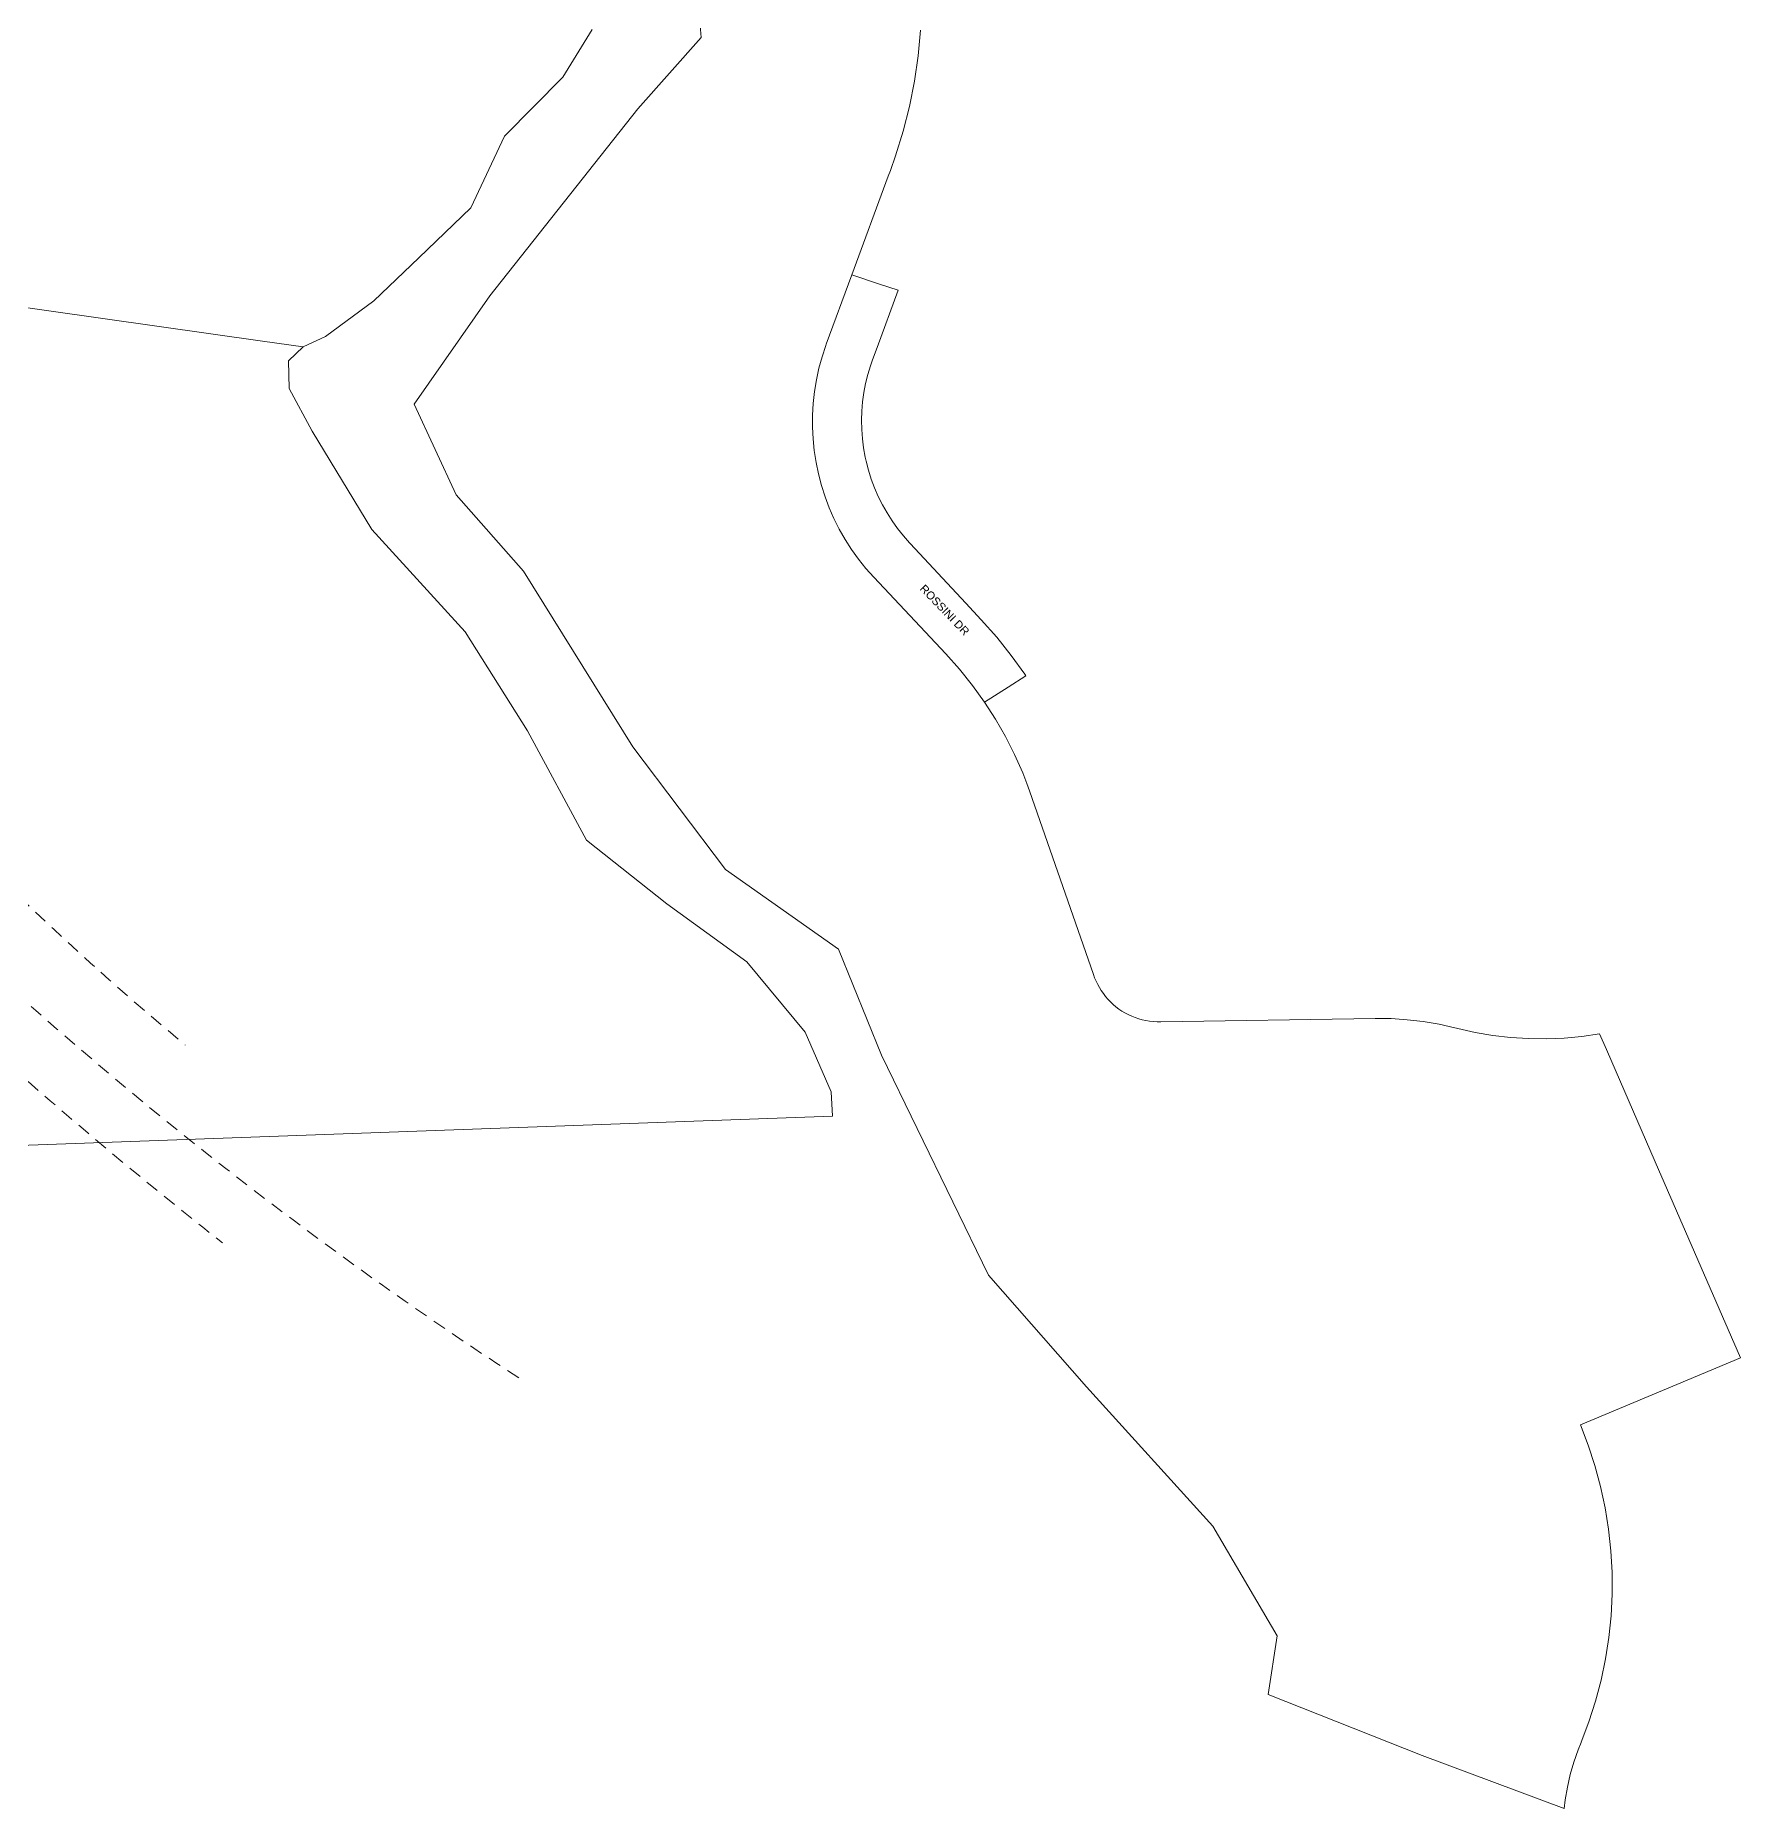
# Model space of a CAD drawing. Header units: metres. Extents: x 300929 to 302247, y 6244220 to 6246836.
# Drawn here: x 301766.3 to 302149.9, y 6244220.3 to 6244619.2 of the extents above; entities that cross this region are included whole.
import ezdxf

# ---------------------------------------------------------------- set-up
doc = ezdxf.new("R2010")
doc.units = ezdxf.units.M
doc.linetypes.add('Dash', pattern=[5, 3, -2])
for name, color, linetype, lineweight in [('Cadastre Developer_SP_EXT', 9, 'Continuous', 5), ('Cadastre Land Parcels_SP_EXT', 9, 'Continuous', 5), ('Cadastre Roads_SP_EXT', 9, 'Continuous', 5)]:
    doc.layers.add(name, color=color, linetype=linetype, lineweight=lineweight)
doc.styles.get("Standard").update_dxf_attribs({"font": 'arial.ttf'})

msp = doc.modelspace()

# ---------------------------------------------------------------- linework, layer by layer
at = {"layer": 'Cadastre Developer_SP_EXT', "linetype": 'Dash'}
for points in [[(301570.6, 6244611.28, 0.086298), (301808.31, 6244347.62)], [(301875.33, 6244316.99, -0.107028), (301597.01, 6244597.83)], [(301676.92, 6244522.94, 0.060195), (301799.93, 6244392.08)]]:
    msp.add_lwpolyline(points, format="xyb", dxfattribs=at)
at = {"layer": 'Cadastre Land Parcels_SP_EXT', "linetype": 'Continuous'}
for points in [[(301915.14, 6244629.61), (301916.07, 6244618.73), (301901.8, 6244602.73), (301868.46, 6244560.64), (301851.46, 6244536.28), (301851.46, 6244536.28), (301860.88, 6244515.87), (301876.04, 6244498.68), (301900.66, 6244459.18), (301921.53, 6244431.61), (301946.91, 6244413.63), (301956.6, 6244389.83), (301980.73, 6244340.31), (302002.75, 6244315.16), (302031.2, 6244283.84), (302045.61, 6244259.14), (302043.62, 6244245.95), (302078.28, 6244232.26), (302110.19, 6244220.31), (302110.43, 6244222.25), (302110.94, 6244225.12), (302111.6, 6244227.95), (302112.4, 6244230.74), (302113.35, 6244233.49), (302114.01, 6244235.17), (302114.05, 6244235.26), (302115.78, 6244239.82), (302117.28, 6244244.47), (302118.53, 6244249.19), (302119.54, 6244253.97), (302119.76, 6244255.43), (302120.29, 6244258.8), (302120.79, 6244263.65), (302121.03, 6244268.53), (302121.02, 6244273.42), (302120.75, 6244278.29), (302120.23, 6244283.15), (302119.45, 6244287.97), (302118.42, 6244292.74), (302117.14, 6244297.46), (302115.62, 6244302.1), (302113.86, 6244306.65), (302149.91, 6244321.72), (302130.72, 6244365.79), (302119.71, 6244391.1), (302118.17, 6244394.62), (302114.2, 6244394.04), (302110.2, 6244393.66), (302106.19, 6244393.5), (302102.17, 6244393.54), (302098.17, 6244393.8), (302094.18, 6244394.26), (302090.22, 6244394.93), (302086.3, 6244395.81), (302085.97, 6244395.89), (302085.63, 6244395.98), (302082.09, 6244396.77), (302078.52, 6244397.38), (302074.92, 6244397.79), (302071.31, 6244398.02), (302067.69, 6244398.05), (302019.45, 6244397.29), (302018.62, 6244397.29), (302017.78, 6244397.35), (302016.94, 6244397.44), (302016.11, 6244397.58), (302015.29, 6244397.77), (302014.49, 6244397.99), (302013.69, 6244398.26), (302012.91, 6244398.57), (302012.15, 6244398.92), (302011.4, 6244399.31), (302010.7, 6244399.73), (302010.02, 6244400.19), (302009.37, 6244400.69), (302008.75, 6244401.22), (302008.15, 6244401.78), (302007.58, 6244402.38), (302007.05, 6244403), (302006.55, 6244403.65), (302006.08, 6244404.32), (302005.65, 6244405.02), (302005.26, 6244405.74), (302004.9, 6244406.47), (302004.58, 6244407.23), (302004.34, 6244407.92), (301989.94, 6244449.29), (301989.33, 6244450.89), (301988.4, 6244453.32), (301986.57, 6244457.46), (301984.53, 6244461.5), (301982.27, 6244465.42), (301979.82, 6244469.23), (301977.1, 6244473), (301974.19, 6244476.63), (301971.09, 6244480.11), (301954.9, 6244497.33), (301953.12, 6244499.32), (301951.45, 6244501.4), (301949.89, 6244503.57), (301948.45, 6244505.81), (301947.13, 6244508.13), (301945.93, 6244510.51), (301944.86, 6244512.95), (301943.92, 6244515.44), (301943.1, 6244517.98), (301942.43, 6244520.56), (301941.89, 6244523.17), (301941.48, 6244525.81), (301941.21, 6244528.46), (301941.09, 6244531.12), (301941.1, 6244533.79), (301941.25, 6244536.45), (301941.55, 6244539.1), (301941.98, 6244541.73), (301942.54, 6244544.34), (301943.24, 6244546.91), (301944.08, 6244549.44), (301944.2, 6244549.77), (301949.92, 6244565.35), (301958.15, 6244587.6), (301958.61, 6244588.84), (301959.78, 6244592.14), (301961.49, 6244597.66), (301962.9, 6244603.27), (301964.02, 6244608.94), (301964.84, 6244614.67), (301965.36, 6244620.43)], [(301757.56, 6244558.95), (301817.34, 6244550.41), (301826.49, 6244549.16), (301831.53, 6244551.48), (301842.39, 6244559.49), (301852.51, 6244569.2), (301864.2, 6244580.44), (301871.79, 6244596.6), (301884.94, 6244609.86), (301891.54, 6244620.6)]]:
    msp.add_lwpolyline(points, dxfattribs=at)
msp.add_lwpolyline([(301791.85, 6244370.56), (301945.62, 6244376.08), (301945.3, 6244381.59), (301939.43, 6244394.97), (301926.31, 6244410.82), (301908.35, 6244423.86), (301890.26, 6244438.21), (301876.97, 6244462.75), (301862.92, 6244485.08), (301841.96, 6244508.07), (301828.51, 6244530.21), (301823.32, 6244539.81), (301823.2, 6244546.01), (301826.49, 6244549.16), (301817.34, 6244550.41), (301757.56, 6244558.95), (301700.01, 6244567.49), (301678.72, 6244420.59), (301739.71, 6244368.69), (301791.85, 6244370.56)], close=True, dxfattribs=at)
at = {"layer": 'Cadastre Roads_SP_EXT', "linetype": 'Continuous'}
msp.add_lwpolyline([(301960.38, 6244561.89), (301955.94, 6244563.36), (301949.92, 6244565.35), (301944.2, 6244549.77), (301944.08, 6244549.44), (301943.24, 6244546.91), (301942.54, 6244544.34), (301941.98, 6244541.73), (301941.55, 6244539.1), (301941.25, 6244536.45), (301941.1, 6244533.79), (301941.09, 6244531.12), (301941.21, 6244528.46), (301941.48, 6244525.81), (301941.89, 6244523.17), (301942.43, 6244520.56), (301943.1, 6244517.98), (301943.92, 6244515.44), (301944.86, 6244512.95), (301945.93, 6244510.51), (301947.13, 6244508.13), (301948.45, 6244505.81), (301949.89, 6244503.57), (301951.45, 6244501.4), (301953.12, 6244499.32), (301954.9, 6244497.33), (301971.09, 6244480.11), (301974.19, 6244476.63), (301977.1, 6244473), (301979.82, 6244469.23), (301985.09, 6244472.58), (301989.11, 6244475.14), (301988.88, 6244475.5), (301985.83, 6244479.76), (301982.56, 6244483.85), (301979.08, 6244487.77), (301975.58, 6244491.52), (301963.08, 6244504.93), (301962.93, 6244505.09), (301961.54, 6244506.67), (301960.23, 6244508.31), (301959.01, 6244510.02), (301957.88, 6244511.79), (301956.84, 6244513.62), (301955.9, 6244515.49), (301955.06, 6244517.42), (301954.32, 6244519.39), (301953.69, 6244521.39), (301953.16, 6244523.42), (301952.95, 6244524.36), (301952.59, 6244526.41), (301952.33, 6244528.48), (301952.17, 6244530.56), (301952.13, 6244532.64), (301952.2, 6244534.72), (301952.37, 6244536.8), (301952.66, 6244538.86), (301953.05, 6244540.91), (301953.55, 6244542.93), (301954.15, 6244544.93), (301954.62, 6244546.25), (301955.64, 6244548.99), (301960.38, 6244561.89)], close=True, dxfattribs=at)

# ---------------------------------------------------------------- texts
at = {"layer": 'Cadastre Roads_SP_EXT'}
msp.add_text('ROSSINI DR', height=1.8, rotation=313.9455, dxfattribs=at).set_placement((301965.1, 6244494.62))

doc.saveas('drawing.dxf')
